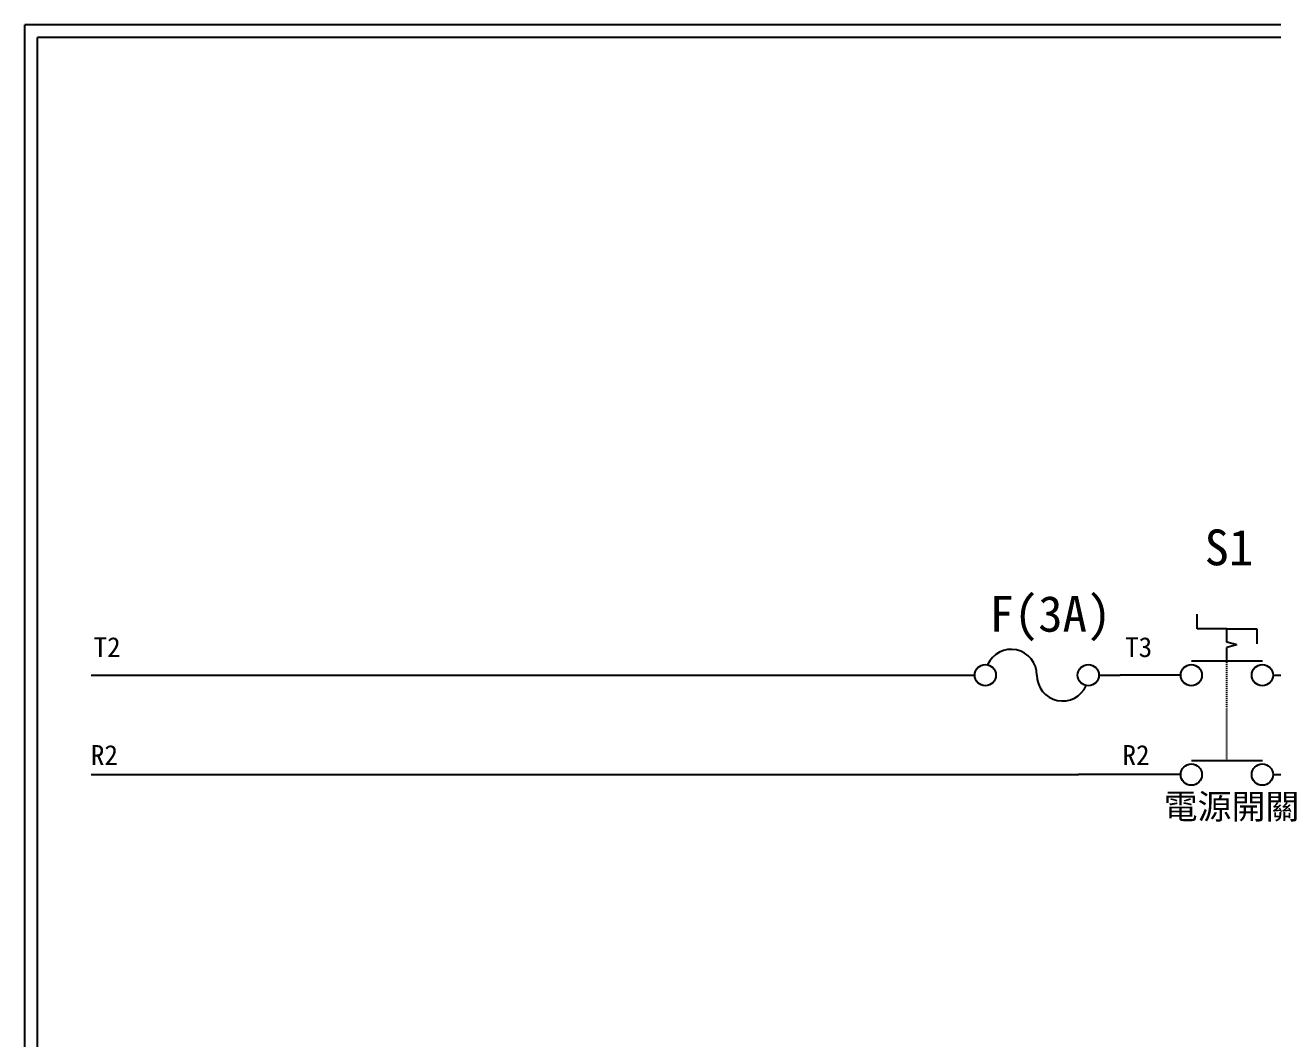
# Model space of a CAD drawing. Extents: x 10 to 297, y 3 to 207.
# Drawn here: x 10 to 135.5, y 105 to 207 of the extents above; entities that cross this region are included whole.
import ezdxf

# ---------------------------------------------------------------- set-up
doc = ezdxf.new("R2010")
doc.units = 0
doc.linetypes.add('DASHED', pattern=[0.2, 0.1, -0.1])
doc.layers.get('0').update_dxf_attribs({"linetype": 'CONTINUOUS'})
for name, color, linetype in [('7', 7, 'CONTINUOUS'), ('圖框層', 7, 'CONTINUOUS'), ('標尺寸層', 3, 'CONTINUOUS')]:
    doc.layers.add(name, color=color, linetype=linetype)
doc.styles.add('CNS', font='romanc.shx', dxfattribs={"bigfont": 'chineset.shx'})
doc.styles.add('STSL', font='KAIU.TTF')

# ---------------------------------------------------------------- blocks, each defined once
blk = doc.blocks.new('FUSE')
at = {"color": 7}
for p, q in [((0, 0), (2.14, 0)), ((14.64, 0), (16.78, 0))]:
    blk.add_line(p, q, dxfattribs=at)
for centre in [(3.21, 0), (13.56, 0)]:
    blk.add_circle(centre, 1.07)
for centre, start, end in [((5.8, 0), 0, 156.116), ((10.98, 0), 180, 336.116)]:
    blk.add_arc(centre, 2.59, start, end, dxfattribs=at)

msp = doc.modelspace()

# ---------------------------------------------------------------- linework, layer by layer
for p, q in [((127.83, 146.23), (127.83, 147.73)), ((130.83, 146.23), (127.83, 146.23)), ((130.83, 146.23), (133.83, 146.23)), ((133.83, 146.23), (133.83, 144.73)), ((131.83, 144.62), (130.83, 144.89)), ((131.83, 144.62), (130.83, 144.35)), ((117.98, 141.58), (119.05, 141.58)), ((135.47, 141.58), (247.95, 141.58)), ((135.47, 131.58), (247.58, 131.58))]:
    msp.add_line(p, q)
at = {"layer": '7'}
for p, q in [((130.83, 144.89), (130.83, 146.23)), ((130.83, 143.01), (130.83, 144.35)), ((127.26, 143.01), (134.4, 143.01)), ((127.26, 133.01), (134.4, 133.01))]:
    msp.add_line(p, q, dxfattribs=at)
at = {"layer": '7', "linetype": 'DASHED'}
msp.add_line((130.83, 133.01), (130.83, 143.01), dxfattribs=at)
at = {"layer": '7'}
for centre in [(127.26, 141.58), (134.4, 141.58), (127.26, 131.58), (134.4, 131.58)]:
    msp.add_circle(centre, 1.07, dxfattribs=at)
at = {"layer": '圖框層', "color": 7}
for p, q in [((297, 206.97), (10, 206.97)), ((10, 3), (10, 206.97)), ((295.75, 205.72), (11.25, 205.72)), ((11.25, 4.25), (11.25, 205.72))]:
    msp.add_line(p, q, dxfattribs=at)
at = {"layer": '標尺寸層', "color": 7}
for p, q in [((16.64, 141.58), (103.34, 141.58)), ((126.19, 141.58), (120.12, 141.58)), ((16.64, 131.58), (115.93, 131.58)), ((126.19, 131.58), (115.93, 131.58))]:
    msp.add_line(p, q, dxfattribs=at)

# ---------------------------------------------------------------- block references
at = {"color": 7}
msp.add_blockref('FUSE', (103.34, 141.58), dxfattribs=at)

# ---------------------------------------------------------------- texts
at = {"layer": '圖框層', "color": 4, "style": 'STSL'}
for s, height, p in [('S1', 3.6, (128.59, 152.63)), ('F(3A)', 3.6, (106.97, 145.95)), ('T2', 2, (16.9, 143.4)), ('T3', 2, (120.6, 143.4)), ('R2', 2, (16.63, 132.55)), ('R2', 2, (120.34, 132.55))]:
    msp.add_text(s, height=height, dxfattribs=at).set_placement(p)
at = {"layer": '標尺寸層', "color": 7, "insert": (124.48, 129.62), "char_height": 2.5, "width": 14.0847, "attachment_point": 1, "style": 'CNS'}
msp.add_mtext('{\\fDFKai-SB|b0|i0|c136|p65;電源開關}', dxfattribs=at)

doc.saveas('drawing.dxf')
